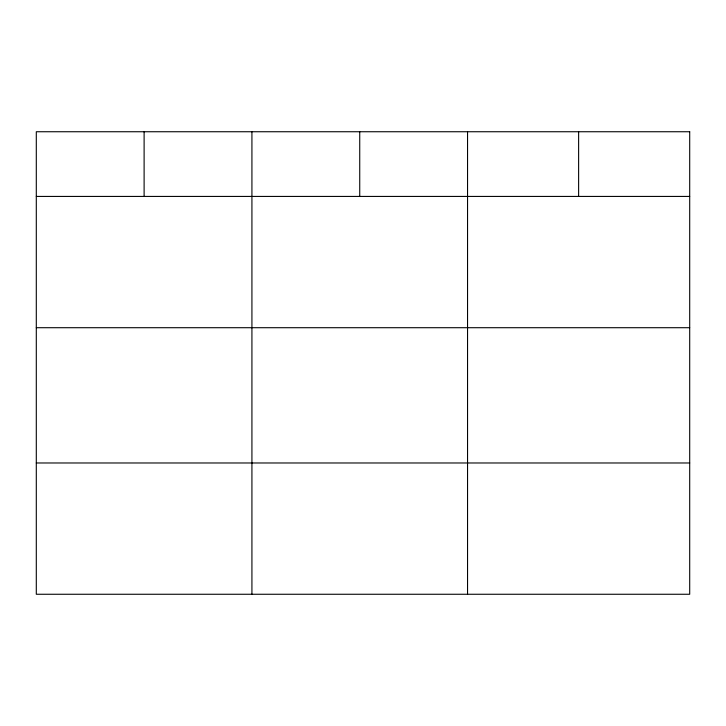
<?xml version="1.0" encoding="UTF-8"?>
<svg xmlns="http://www.w3.org/2000/svg" width="726" height="726" viewBox="0 0 726 726"><rect width="100%" height="100%" fill="white"/><g stroke="black" fill="none" stroke-linecap="round" stroke-linejoin="round"><path stroke-width="1.09" d="M36.3 196.428L689.7 196.428M36.3 327.707L689.7 327.707M36.3 462.979L689.7 462.979M578.622 131.742L578.622 196.428M467.544 131.742L467.544 594.258M359.733 131.742L359.733 196.428M251.922 131.742L251.922 594.258M144.111 131.742L144.111 196.428M689.7 131.742L36.3 131.742L36.3 594.258L689.7 594.258L689.7 131.742"/></g></svg>
